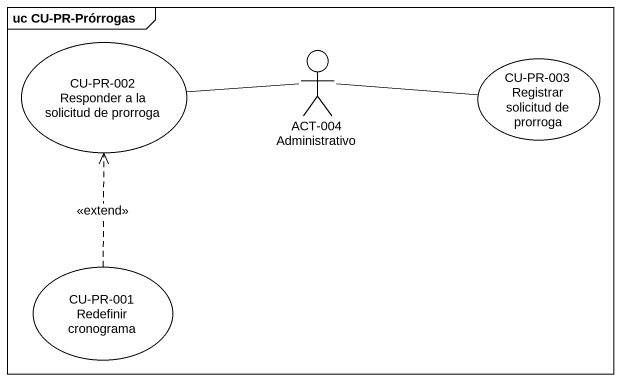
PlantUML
@startuml
mainframe uc CU-PR-Prórrogas
usecase "CU-PR-002 Responder a la solicitud de prorroga" as CU_PR_002_Responder_a_la
actor "ACT-004 Administrativo" as ACT_004_Administrativo
usecase "CU-PR-003 Registrar solicitud de prorroga" as CU_PR_003_Registrar
usecase "CU-PR-001 Redefinir cronograma" as CU_PR_001_Redefinir
ACT_004_Administrativo -left- CU_PR_002_Responder_a_la
ACT_004_Administrativo -right- CU_PR_003_Registrar
CU_PR_001_Redefinir .up.> CU_PR_002_Responder_a_la : <<extend>>
@enduml
